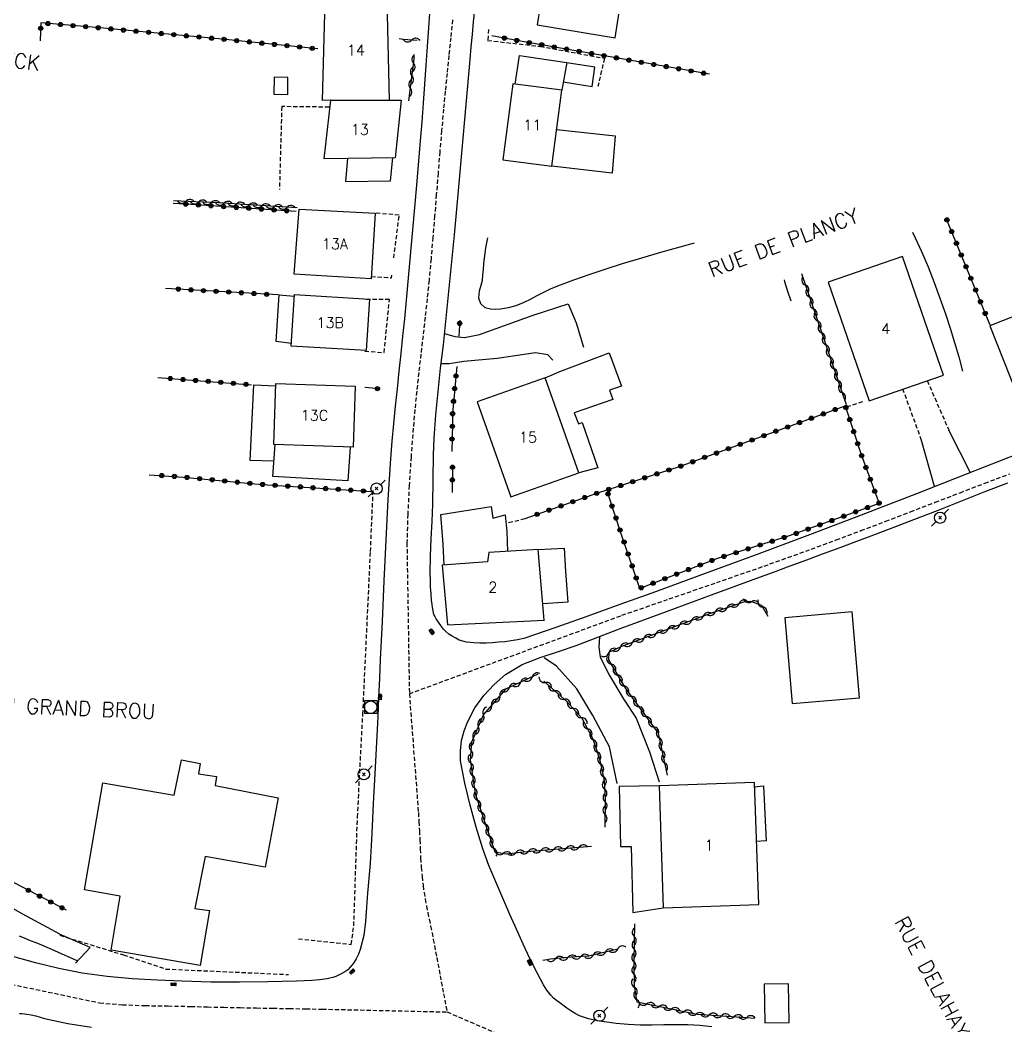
# Model space of a CAD drawing. Header units: millimetres. Extents: x 176000 to 177001, y 163000 to 164001.
# Drawn here: x 176378.6 to 176495.6, y 163298.6 to 163417.9 of the extents above; entities that cross this region are included whole.
import ezdxf
from ezdxf.enums import TextEntityAlignment as Align

# ---------------------------------------------------------------- set-up
doc = ezdxf.new("R2010")
doc.units = ezdxf.units.MM
doc.linetypes.add('DASHED', pattern=[0.75, 0.5, -0.25])
doc.layers.get('0').update_dxf_attribs({"linetype": 'CONTINUOUS'})
for name, color, linetype in [('W0001', 6, 'DASHED'), ('W0008', 7, 'CONTINUOUS'), ('W0014', 7, 'CONTINUOUS'), ('W0017', 7, 'CONTINUOUS'), ('W0101', 7, 'CONTINUOUS'), ('W0104', 1, 'CONTINUOUS'), ('W0112', 1, 'DASHED'), ('W0120', 7, 'CONTINUOUS'), ('W0300', 7, 'CONTINUOUS'), ('W0310', 3, 'CONTINUOUS'), ('W0322', 7, 'CONTINUOUS'), ('W0323', 7, 'CONTINUOUS'), ('W0401', 7, 'CONTINUOUS'), ('W0420', 7, 'CONTINUOUS'), ('W0473', 7, 'CONTINUOUS'), ('W0510', 5, 'CONTINUOUS'), ('W0989', 7, 'CONTINUOUS'), ('W0991', 7, 'CONTINUOUS'), ('W1102', 7, 'CONTINUOUS')]:
    doc.layers.add(name, color=color, linetype=linetype)
doc.styles.get("Standard").update_dxf_attribs({"font": 'romans.shx', "width": 0.85})

# ---------------------------------------------------------------- blocks, each defined once
blk = doc.blocks.new('T401')
for p, q in [((-0.3, 0.3), (0, 0.3)), ((-0.3, -0.25), (-0.3, 0.3)), ((-0.3, 0.15), (0, 0.15)), ((-0.3, 0), (0, 0)), ((0, 0.3), (0, -0.25)), ((-0.3, -0.15), (0, -0.15)), ((-0.3, -0.25), (-0.3, -0.3)), ((-0.3, -0.3), (0, -0.3)), ((0, -0.3), (0, -0.25))]:
    blk.add_line(p, q)
blk = doc.blocks.new('T473')
for p, q in [((-0.166667, 0.166667), (0.166667, -0.166667)), ((-0.166667, -0.166667), (0.166667, 0.166667)), ((0.500001, 0.500001), (1.000002, 1.000002)), ((-1.000002, -1.000002), (-0.500001, -0.500001))]:
    blk.add_line(p, q)
blk.add_ellipse((0, 0), major_axis=(0.471405, 0.471405), ratio=1, start_param=5.4977871438, end_param=11.780972451)
blk = doc.blocks.new('T420')
for p, q in [((0.75, 0.75), (-0.75, 0.75)), ((-0.75, 0.75), (-0.75, -0.75)), ((0.75, 0.75), (0.75, -0.75)), ((0.75, -0.75), (-0.75, -0.75))]:
    blk.add_line(p, q)
blk.add_ellipse((0, 0), major_axis=(-0.53, 0.53), ratio=1, start_param=3.926991, end_param=10.210176)
blk = doc.blocks.new('t310o')
at = {"color": 0, "linetype": 'Continuous'}
for centre, start, end in [((-0.5, 0.38), 216.8699, 323.1304), ((0.5, -0.37), 36.8699, 143.1303)]:
    blk.add_arc(centre, 0.625, start, end, dxfattribs=at)
blk = doc.blocks.new('t323o')
at = {"color": 0, "linetype": 'Continuous'}
for radius in [0.25, 0.15]:
    blk.add_circle((0, 0), radius, dxfattribs=at)
blk = doc.blocks.new('t322o')
at = {"color": 0, "linetype": 'Continuous'}
for radius in [0.25, 0.15]:
    blk.add_circle((0, 0), radius, dxfattribs=at)

msp = doc.modelspace()

# ---------------------------------------------------------------- linework, layer by layer
at = {"layer": 'W0001'}
for points in [[(176429.92, 163417.95), (176429.7, 163415.83), (176429.48, 163413.71), (176429.26, 163411.6), (176429.05, 163409.48), (176428.84, 163407.36), (176428.62, 163404.82), (176428.4, 163402.29), (176428.19, 163399.75), (176427.99, 163397.21), (176427.79, 163394.67), (176427.58, 163392.13), (176427.36, 163389.59), (176427.13, 163387.05), (176426.9, 163384.85), (176426.66, 163382.66), (176426.41, 163380.47), (176426.16, 163378.28), (176425.9, 163376.09), (176425.66, 163373.89), (176425.44, 163371.7), (176425.25, 163369.5), (176424.99, 163366.1), (176424.77, 163362.7), (176424.6, 163359.29), (176424.5, 163355.89), (176424.79, 163337.99)], [(176424.79, 163337.99), (176450.01, 163347.29), (176455.63, 163349.24), (176461.26, 163351.18), (176466.88, 163353.13), (176472.48, 163355.14), (176475.43, 163356.23), (176478.38, 163357.34), (176481.32, 163358.45), (176484.26, 163359.58), (176487.2, 163360.71), (176490.14, 163361.84), (176493.08, 163362.97), (176496.03, 163364.08)], [(176424.79, 163337.99), (176425.86, 163323.89), (176425.93, 163322.81), (176425.98, 163321.72), (176426.03, 163320.64), (176426.08, 163319.55), (176426.13, 163318.47), (176426.21, 163317.38), (176426.3, 163316.3), (176426.42, 163315.22), (176426.53, 163314.41), (176426.67, 163313.61), (176426.82, 163312.81), (176426.98, 163312.01), (176427.14, 163311.22), (176427.31, 163310.42), (176427.48, 163309.63), (176427.63, 163308.83), (176428.04, 163306.68), (176428.44, 163304.53), (176428.85, 163302.38), (176429.26, 163300.23)], [(176376.8, 163303.67), (176388.03, 163301.31), (176390.74, 163301.08), (176393.45, 163300.98), (176396.16, 163300.94), (176398.87, 163300.88), (176400.82, 163300.82), (176402.76, 163300.78), (176404.71, 163300.74), (176406.66, 163300.7), (176408.61, 163300.67), (176410.55, 163300.63), (176412.5, 163300.6), (176414.45, 163300.56), (176429.26, 163300.23)], [(176429.26, 163300.23), (176443.13, 163294.28)]]:
    msp.add_lwpolyline(points, dxfattribs=at)
at = {"layer": 'W0008'}
for points in [[(176427.23, 163419.27), (176427.06, 163417.04), (176426.89, 163414.8), (176426.74, 163412.56), (176426.58, 163410.32), (176426.42, 163408.08), (176426.26, 163405.84), (176426.08, 163403.6), (176425.63, 163398.32), (176425.17, 163393.05), (176424.69, 163387.77), (176424.2, 163382.49), (176423.99, 163380.42), (176423.78, 163378.34), (176423.56, 163376.26), (176423.34, 163374.18), (176423.12, 163372.11), (176422.91, 163370.03), (176422.72, 163367.95), (176422.56, 163365.87), (176422.24, 163361.04), (176421.99, 163356.21), (176421.78, 163351.38), (176421.55, 163346.55), (176421.44, 163344.29), (176421.33, 163342.04), (176421.23, 163339.78), (176421.13, 163337.52), (176421.03, 163335.27), (176420.92, 163333.01), (176420.81, 163330.75), (176420.69, 163328.5), (176420.51, 163324.95), (176420.33, 163321.4), (176420.12, 163317.86), (176419.83, 163314.32), (176419.7, 163312.65), (176419.59, 163310.97), (176419.38, 163309.29), (176418.97, 163307.64), (176418.75, 163307.08), (176418.49, 163306.53), (176418.16, 163306.01), (176417.78, 163305.53), (176417.47, 163305.24), (176417.12, 163305), (176416.76, 163304.79), (176416.38, 163304.6), (176416.05, 163304.45), (176415.72, 163304.33), (176415.37, 163304.23), (176415.02, 163304.15), (176414.12, 163304.02), (176413.21, 163303.95), (176412.31, 163303.92), (176411.4, 163303.89), (176408.01, 163303.8), (176404.62, 163303.75), (176401.23, 163303.77), (176397.84, 163303.86), (176394.87, 163303.99), (176391.89, 163304.16), (176388.92, 163304.42), (176385.96, 163304.84), (176383.19, 163305.38), (176380.44, 163306.04), (176377.72, 163306.82)], [(176438.38, 163344.52), (176437.63, 163344.38), (176436.88, 163344.26), (176436.13, 163344.16), (176435.37, 163344.09), (176434.64, 163344.03), (176433.91, 163343.99), (176433.17, 163343.98), (176432.44, 163344.01), (176432, 163344.06), (176431.57, 163344.12), (176431.14, 163344.22), (176430.72, 163344.36), (176430.29, 163344.56), (176429.87, 163344.8), (176429.48, 163345.07), (176429.12, 163345.38), (176428.89, 163345.6), (176428.69, 163345.85), (176428.51, 163346.1), (176428.33, 163346.36), (176428.15, 163346.61), (176427.99, 163346.86), (176427.84, 163347.12), (176427.71, 163347.4), (176427.6, 163347.81), (176427.52, 163348.22), (176427.48, 163348.63), (176427.43, 163349.04), (176427.36, 163349.85), (176427.31, 163350.67), (176427.28, 163351.48), (176427.26, 163352.3), (176427.29, 163354.34), (176427.38, 163356.38), (176427.48, 163358.42), (176427.57, 163360.46), (176427.59, 163361.44), (176427.61, 163362.42), (176427.62, 163363.4), (176427.63, 163364.38), (176427.64, 163365.36), (176427.67, 163366.35), (176427.7, 163367.33), (176427.75, 163368.31), (176427.95, 163371.09), (176428.2, 163373.86), (176428.49, 163376.63), (176428.85, 163379.39)], [(176497.03, 163366.45), (176491, 163364.07), (176484.97, 163361.7), (176478.92, 163359.37), (176472.59, 163356.97), (176466.26, 163354.6), (176459.91, 163352.26), (176453.55, 163349.93), (176449.77, 163348.56), (176445.98, 163347.2), (176442.18, 163345.85), (176438.38, 163344.52)], [(176430.84, 163330.03), (176430.84, 163331.23), (176430.99, 163332.42), (176431.28, 163333.59), (176431.72, 163334.71), (176432.57, 163336.3), (176433.62, 163337.77), (176434.84, 163339.1), (176436.21, 163340.27), (176438.18, 163341.44), (176440.32, 163342.29), (176442.49, 163342.98), (176444.59, 163343.72), (176449.93, 163345.76), (176455.29, 163347.75), (176460.65, 163349.71), (176466.01, 163351.69), (176468, 163352.42), (176469.98, 163353.16), (176471.96, 163353.89), (176473.95, 163354.62), (176475.93, 163355.35), (176477.91, 163356.09), (176479.89, 163356.83), (176481.87, 163357.58), (176484.67, 163358.65), (176487.46, 163359.74), (176490.24, 163360.83), (176493.02, 163361.93), (176495.81, 163363.03)], [(176460.69, 163298.45), (176459.28, 163298.61), (176457.85, 163298.68), (176456.43, 163298.7), (176455, 163298.69), (176453.58, 163298.67), (176452.16, 163298.67), (176450.74, 163298.73), (176449.32, 163298.86), (176448.22, 163299), (176447.13, 163299.17), (176446.04, 163299.41), (176444.98, 163299.77), (176444.45, 163300.03), (176443.96, 163300.34), (176443.48, 163300.68), (176443.02, 163301.03), (176442.64, 163301.3), (176442.27, 163301.58), (176441.91, 163301.87), (176441.58, 163302.21), (176441.12, 163302.81), (176440.71, 163303.45), (176440.35, 163304.12), (176439.99, 163304.78), (176439.11, 163306.5), (176438.29, 163308.26), (176437.51, 163310.03), (176436.73, 163311.8), (176435.88, 163313.72), (176435.04, 163315.65), (176434.24, 163317.59), (176433.52, 163319.57), (176432.72, 163322.15), (176432, 163324.75), (176431.37, 163327.38), (176430.84, 163330.03)], [(176378.52, 163300.04), (176378.81, 163300.03), (176379.1, 163300), (176379.39, 163299.97), (176379.92, 163299.87), (176380.45, 163299.75), (176380.97, 163299.61), (176381.48, 163299.43)]]:
    msp.add_lwpolyline(points, dxfattribs=at)
at = {"layer": 'W0014'}
for points in [[(176428.85, 163379.39), (176429.29, 163383.74), (176429.72, 163388.09), (176430.14, 163392.44), (176430.54, 163396.79), (176432, 163413.26), (176432.13, 163414.74), (176432.27, 163416.22), (176432.42, 163417.7), (176432.57, 163419.18)], [(176381.48, 163299.43), (176384.26, 163298.87), (176387.05, 163298.42)]]:
    msp.add_lwpolyline(points, dxfattribs=at)
at = {"layer": 'W0017'}
for points in [[(176428.97, 163380.72), (176430.17, 163380.38), (176431.35, 163380.27), (176433.12, 163380.63), (176439.48, 163382.92), (176443.62, 163384.24)], [(176443.62, 163384.24), (176444.6, 163382), (176445.45, 163379.1)], [(176441.81, 163377.57), (176441.24, 163378.19), (176439.74, 163378.42), (176435.2, 163377.78), (176431.24, 163377.42), (176429.52, 163377.14), (176428.62, 163377.15)], [(176488.77, 163369.3), (176491.36, 163364.23)], [(176487.1, 163362.56), (176485.58, 163368.04)], [(176447.37, 163344.75), (176447.27, 163343.52), (176447.42, 163342.35), (176448.44, 163340.35), (176450.25, 163337.31), (176451.69, 163335.08), (176453.27, 163331.11), (176454.44, 163327.55)], [(176449.46, 163327.35), (176448.55, 163331.67), (176446.55, 163335.4), (176444.67, 163338.57), (176442.27, 163341.27), (176440.77, 163342.25)]]:
    msp.add_lwpolyline(points, dxfattribs=at)
at = {"layer": 'W0101'}
for points in [[(176442.53, 163427.84), (176441.49, 163421.7), (176440.65, 163421.84), (176439.95, 163417.37), (176449.2, 163415.82), (176450.88, 163426.51)], [(176437.07, 163410.36), (176435.9, 163401.33), (176441.71, 163400.58), (176442.87, 163409.62)], [(176420.73, 163395.01), (176420.26, 163387.22), (176411.13, 163387.79), (176411.72, 163395.5)], [(176474.48, 163386.83), (176479.34, 163372.75), (176488.16, 163375.8), (176483.3, 163389.88)], [(176419.67, 163378.7), (176410.77, 163379.24), (176411.14, 163385.35), (176420.04, 163384.81)], [(176493.68, 163381.64), (176496.93, 163373.46), (176502.93, 163375.85), (176499.68, 163384.02)], [(176432.84, 163372.62), (176436.82, 163361.36), (176444.9, 163364.21), (176440.92, 163375.47)], [(176418.36, 163374.49), (176418.12, 163367.24), (176408.69, 163367.55), (176408.93, 163374.8)], [(176454.42, 163327.06), (176454.92, 163312.59), (176466.26, 163312.99), (176465.75, 163327.46)]]:
    msp.add_lwpolyline(points, close=True, dxfattribs=at)
for points in [[(176415.45, 163408.41), (176414.5, 163408.39), (176414.79, 163420.2), (176422.12, 163420.31), (176422.39, 163408.42), (176422.38, 163408.42)], [(176423.11, 163401.58), (176414.69, 163401.44), (176415.46, 163408.42), (176415.45, 163408.41)], [(176422.38, 163408.42), (176423.8, 163408.42), (176423.11, 163401.58)], [(176440.78, 163346.73), (176440.08, 163355.09), (176434.21, 163354.73), (176434.06, 163353.63), (176428.69, 163353.24)], [(176428.69, 163353.24), (176429.3, 163346.15), (176440.84, 163346.73)]]:
    msp.add_lwpolyline(points, dxfattribs=at)
at = {"layer": 'W0104'}
for points in [[(176437.33, 163410.33), (176437.85, 163413.73), (176443.49, 163412.9), (176442.87, 163409.61)], [(176443.06, 163410.61), (176446.48, 163410.03), (176446.81, 163412.34), (176443.48, 163412.85)], [(176442.27, 163404.93), (176449.21, 163404.18), (176448.86, 163399.76), (176441.71, 163400.58)], [(176417.43, 163401.49), (176417.23, 163398.75), (176422.56, 163398.85), (176422.84, 163401.57)], [(176410.79, 163379.56), (176409, 163379.77), (176409.35, 163385.33), (176411.12, 163385.15)], [(176440.92, 163375.48), (176442.66, 163376.24), (176448.49, 163378.45), (176449.97, 163374.49), (176448.53, 163374.02), (176448.95, 163372.9), (176444.36, 163371.3), (176444.85, 163370.02), (176445.28, 163370.18), (176447.17, 163364.78), (176444.9, 163364.21)], [(176408.71, 163365.58), (176405.88, 163365.66), (176406.33, 163374.64), (176408.92, 163374.53)], [(176417.76, 163367.25), (176417.47, 163363.24), (176408.57, 163363.77), (176408.86, 163367.55)], [(176428.94, 163353.26), (176428.79, 163355.72), (176428.51, 163359.24), (176434.49, 163360.22), (176434.69, 163358.83), (176436.15, 163359.23), (176436.35, 163357.24), (176436.45, 163354.87)], [(176440.08, 163355.09), (176443.17, 163355.25), (176443.32, 163352.49), (176443.32, 163352.5), (176443.6, 163348.85), (176440.62, 163348.64)], [(176454.42, 163327.06), (176449.68, 163326.98), (176449.83, 163319.87), (176451.13, 163319.85), (176451.32, 163312.01), (176454.92, 163312.59)], [(176465.66, 163326.95), (176466.82, 163327.04), (176467.13, 163320.51), (176467.13, 163320.52), (176465.91, 163320.47)]]:
    msp.add_lwpolyline(points, dxfattribs=at)
for points in [[(176408.73, 163411.13), (176408.7, 163409.12), (176410.35, 163409.1), (176410.38, 163411.11)], [(176469.33, 163347.01), (176470.21, 163336.82), (176478.21, 163337.51), (176477.32, 163347.71)], [(176399.97, 163305.73), (176389.4, 163307.55), (176390.46, 163313.98), (176386.23, 163314.71), (176388.41, 163327.4), (176396.87, 163325.95), (176397.73, 163330.15), (176399.95, 163329.7), (176399.76, 163328.48), (176401.9, 163328.18), (176401.75, 163327.08), (176401.75, 163327.1), (176409.24, 163325.64), (176407.67, 163317.41), (176400.57, 163318.68), (176400.57, 163318.68), (176399.34, 163312.51), (176401.08, 163312.25)], [(176399.97, 163305.73), (176389.4, 163307.55), (176390.46, 163313.98), (176386.23, 163314.71), (176388.41, 163327.4), (176396.87, 163325.95), (176397.73, 163330.15), (176399.95, 163329.7), (176399.76, 163328.48), (176401.9, 163328.18), (176401.75, 163327.08), (176401.75, 163327.1), (176409.24, 163325.64), (176407.67, 163317.41), (176400.57, 163318.68), (176400.57, 163318.68), (176399.34, 163312.51), (176401.08, 163312.25)], [(176466.89, 163303.53), (176466.97, 163298.94), (176469.86, 163298.98), (176469.79, 163303.58)]]:
    msp.add_lwpolyline(points, close=True, dxfattribs=at)
at = {"layer": 'W0112'}
for points in [[(176434.2, 163416.81), (176434.08, 163415.5), (176440.32, 163414.81), (176447.93, 163413.39), (176447.17, 163410.05)], [(176415.26, 163407.59), (176409.64, 163407.66), (176409.37, 163397.82)], [(176422.94, 163389.69), (176423.58, 163394.77), (176420.73, 163395.01)], [(176420.27, 163387.51), (176422.68, 163387.33), (176422.72, 163387.66)], [(176419.5, 163378.63), (176421.79, 163378.47), (176422.43, 163384.77), (176419.69, 163384.77)], [(176486.24, 163375.14), (176488.79, 163369.3)], [(176485.58, 163368.04), (176483.36, 163374.14)], [(176476.71, 163372.03), (176478.59, 163372.65)], [(176411.63, 163308.9), (176417.89, 163308.24), (176418.2, 163310.44), (176418.63, 163323.32), (176419.27, 163335.53), (176420.18, 163354.85), (176420.5, 163362.28)], [(176436.57, 163358.29), (176438.54, 163358.78)], [(176383.32, 163309.32), (176390.87, 163307), (176395.88, 163305.32), (176410.44, 163304.67)]]:
    msp.add_lwpolyline(points, dxfattribs=at)
at = {"layer": 'W0120'}
msp.add_lwpolyline([(176385.17, 163306.01), (176386.92, 163307.89), (176383.28, 163309.44)], dxfattribs=at)
at = {"layer": 'W0300'}
for points in [[(176484.49, 163392.77), (176484.83, 163392.09), (176485.58, 163390.48), (176486.35, 163388.65), (176487.07, 163386.79), (176487.75, 163384.93), (176488.4, 163383.05), (176488.96, 163381.37), (176489.49, 163379.68), (176489.98, 163377.97), (176490.45, 163376.26)], [(176434.08, 163392.1), (176433.95, 163391.49), (176433.84, 163390.89), (176433.74, 163390.27), (176433.65, 163389.66), (176433.58, 163389), (176433.53, 163388.34), (176433.48, 163387.67), (176433.43, 163387.01), (176433.29, 163386.43), (176433.06, 163385.75), (176432.98, 163384.98), (176433.23, 163384.28), (176433.76, 163383.83), (176434.41, 163383.64), (176435.05, 163383.63), (176435.62, 163383.67), (176436.55, 163383.81), (176437.45, 163384.06), (176438.32, 163384.4), (176439.15, 163384.8), (176439.95, 163385.23), (176440.74, 163385.65), (176441.55, 163386.05), (176442.39, 163386.4), (176444.3, 163387.1), (176446.23, 163387.76), (176448.16, 163388.41), (176450.1, 163389.03), (176452.36, 163389.72), (176454.63, 163390.37), (176456.91, 163391.02), (176458.61, 163391.5)], [(176469.26, 163387.1), (176469.32, 163386.89), (176469.68, 163385.74), (176470.05, 163384.6)]]:
    msp.add_lwpolyline(points, dxfattribs=at)
at = {"layer": 'W0310'}
for points in [[(176425.7, 163415.51), (176424.05, 163415.61), (176423.57, 163415.7)], [(176424.73, 163408.34), (176425.38, 163413.61)], [(176411.48, 163395.63), (176402.14, 163396.24), (176396.79, 163396.47)], [(176471.31, 163387.86), (176476.62, 163372.29)], [(176467.35, 163347.14), (176466.61, 163348.45), (176465.31, 163348.92), (176464.43, 163348.87), (176460.41, 163347.46), (176449.96, 163343.58), (176448.45, 163342.87), (176448.44, 163342.02), (176450.45, 163338.6), (176454.33, 163333.3), (176455.39, 163328.33)], [(176440.05, 163340.3), (176436.21, 163338.52), (176433.59, 163335.51), (176432.18, 163332.23), (176432.02, 163330.15), (176432.6, 163326.16), (176433.85, 163322.36), (176434.92, 163319.22), (176436.27, 163318.99), (176438.72, 163319.26), (176446.4, 163319.89)], [(176440.73, 163339.48), (176443.46, 163337.07), (176445.27, 163335.08), (176446.58, 163332.64), (176447.36, 163330.26), (176447.91, 163327.67), (176448.02, 163325.41), (176447.98, 163322.17)], [(176451.49, 163310.68), (176451.43, 163306.2), (176451.45, 163303.34), (176451.8, 163301.42), (176454.1, 163300.95), (176458.93, 163299.96), (176464.78, 163299.58), (176465.71, 163299.49)], [(176449.54, 163307.69), (176446.05, 163306.85), (176443.96, 163306.71), (176441.54, 163306.48), (176440.64, 163306.33)]]:
    msp.add_lwpolyline(points, dxfattribs=at)
at = {"layer": 'W0322'}
msp.add_lwpolyline([(176384.12, 163312.29), (176373.62, 163317.78), (176360.39, 163325.52), (176347.85, 163337.18), (176336.51, 163349.2), (176325.59, 163359.37), (176316.94, 163366.7), (176309.61, 163371.59), (176299.66, 163377.64), (176298.58, 163378.26), (176298.51, 163378.82), (176298.64, 163379.57)], dxfattribs=at)
at = {"layer": 'W0323'}
for points in [[(176413.92, 163414.51), (176402.57, 163415.66), (176387.63, 163417.03), (176381.04, 163417.59), (176380.99, 163415.44)], [(176460.39, 163411.5), (176437.74, 163415.47), (176434.59, 163416.05)], [(176411.35, 163395.21), (176398.88, 163396.05), (176396.76, 163396.17)], [(176493.7, 163381.72), (176488.55, 163394.28)], [(176409.27, 163385.3), (176395.87, 163386.08)], [(176430.78, 163382.33), (176430.66, 163380.42)], [(176430.43, 163376.81), (176429.93, 163371.69), (176429.82, 163366.71)], [(176394.94, 163375.5), (176406.04, 163374.65)], [(176421.23, 163374.17), (176419.51, 163374.34)], [(176438.53, 163358.78), (176447.14, 163361.81), (176456.83, 163364.93), (176476.52, 163372.15), (176478.41, 163366.36), (176480.54, 163360.57), (176469.87, 163356.71), (176461.25, 163354.01), (176452.13, 163350.49), (176449.94, 163356.97), (176448.29, 163361.89)], [(176429.91, 163365.03), (176429.88, 163361.86)], [(176393.92, 163363.98), (176397.95, 163363.69), (176407.31, 163362.82), (176420.38, 163361.98)]]:
    msp.add_lwpolyline(points, dxfattribs=at)
at = {"layer": 'W0510'}
for points in [[(176383.32, 163309.46), (176378.83, 163311.88), (176374.4, 163314.42)], [(176378.49, 163309.24), (176379.15, 163308.97), (176379.81, 163308.71), (176380.47, 163308.45), (176381.13, 163308.19), (176381.78, 163307.91), (176382.67, 163307.52), (176383.56, 163307.13), (176384.44, 163306.74), (176385.32, 163306.33)]]:
    msp.add_lwpolyline(points, dxfattribs=at)
at = {"layer": 'W1102'}
msp.add_lwpolyline([(176415.46, 163408.42), (176422.38, 163408.42)], dxfattribs=at)

# ---------------------------------------------------------------- block references
at = {"layer": 'W0310'}
for p, rotation in [((176425.06, 163415.55), 176.5275720174606), ((176425.28, 163412.81), 82.98745419004224), ((176425.1, 163411.32), 82.98745419004224), ((176424.91, 163409.83), 82.98745419004224), ((176398.29, 163396.41), 177.453277206631), ((176399.79, 163396.34), 177.453277206631), ((176401.28, 163396.27), 177.453277206631), ((176402.78, 163396.19), 176.3003382346569), ((176404.28, 163396.1), 176.3003382346569), ((176405.78, 163396), 176.3003382346569), ((176407.27, 163395.9), 176.3003382346569), ((176408.77, 163395.81), 176.3003382346569), ((176410.27, 163395.71), 176.3003382346569), ((176471.78, 163386.48), 288.8338137949065), ((176472.26, 163385.07), 288.8338137949065), ((176472.74, 163383.65), 288.8338137949065), ((176473.23, 163382.23), 288.8338137949065), ((176473.71, 163380.81), 288.8338137949065), ((176474.2, 163379.39), 288.8338137949065), ((176474.68, 163377.97), 288.8338137949065), ((176475.17, 163376.55), 288.8338137949065), ((176475.65, 163375.13), 288.8338137949065), ((176476.13, 163373.71), 288.8338137949065), ((176463.92, 163348.69), 199.2487182898335), ((176465.38, 163348.9), 159.8507474957488), ((176466.7, 163348.28), 119.603701017691), ((176461.08, 163347.7), 199.2487182898335), ((176462.5, 163348.19), 199.2487182898335), ((176458.27, 163346.67), 200.4032744790841), ((176459.67, 163347.19), 200.4032744790841), ((176454.05, 163345.1), 200.4032744790841), ((176455.46, 163345.62), 200.4032744790841), ((176456.86, 163346.14), 200.4032744790841), ((176451.24, 163344.05), 200.4032744790841), ((176452.64, 163344.57), 200.4032744790841), ((176448.48, 163342.89), 204.9590481876336), ((176449.84, 163343.52), 204.9590481876336), ((176448.75, 163341.49), 300.4508955761546), ((176449.51, 163340.2), 300.4508955761546), ((176437.99, 163339.34), 204.8924799809108), ((176439.35, 163339.97), 204.8924799809108), ((176440.92, 163339.32), 318.5666072104138), ((176450.27, 163338.9), 300.4508955761546), ((176435.53, 163337.74), 228.8086740303175), ((176436.63, 163338.71), 204.8924799809108), ((176442.04, 163338.32), 318.5666072104138), ((176451.13, 163337.67), 306.1581854399187), ((176434.54, 163336.61), 228.8086740303175), ((176443.17, 163337.33), 318.5666072104138), ((176452.01, 163336.46), 306.1581854399187), ((176433.57, 163335.47), 246.7697741712825), ((176444.21, 163336.25), 312.2378055877055), ((176445.22, 163335.14), 312.2378055877055), ((176452.9, 163335.25), 306.1581854399187), ((176432.98, 163334.09), 246.7697741712825), ((176453.78, 163334.04), 306.1581854399187), ((176432.38, 163332.71), 246.7697741712825), ((176445.94, 163333.83), 298.2825786153518), ((176454.45, 163332.73), 282.04434008108), ((176446.63, 163332.5), 288.0883186404749), ((176432.1, 163331.26), 265.6118018480591), ((176447.09, 163331.07), 288.0883186404749), ((176454.76, 163331.26), 282.04434008108), ((176432.07, 163329.77), 278.2285866011065), ((176447.49, 163329.63), 281.9042657155517), ((176455.07, 163329.8), 282.04434008108), ((176432.29, 163328.28), 278.2285866011065), ((176447.8, 163328.16), 281.9042657155517), ((176432.5, 163326.8), 278.2285866011065), ((176447.95, 163326.67), 272.8205473885098), ((176432.86, 163325.35), 288.2809769755315), ((176448.01, 163325.17), 269.3451184668555), ((176433.34, 163323.92), 288.2809769755315), ((176448, 163323.67), 269.3451184668555), ((176433.81, 163322.5), 288.2809769755315), ((176434.29, 163321.08), 288.8120690841318), ((176434.77, 163319.66), 288.8120690841318), ((176435.95, 163319.05), 350.2218504502073), ((176437.43, 163319.12), 6.263208928327455), ((176438.93, 163319.28), 4.675935313911055), ((176440.42, 163319.4), 4.675935313911055), ((176441.92, 163319.52), 4.675935313911055), ((176443.41, 163319.64), 4.675935313911055), ((176444.91, 163319.76), 4.675935313911055), ((176451.47, 163309.18), 269.1682010222169), ((176451.45, 163307.68), 269.1682010222169), ((176446.59, 163306.98), 193.5704343850678), ((176448.05, 163307.33), 193.5704343850678), ((176449.51, 163307.69), 193.5704343850678), ((176442.12, 163306.53), 185.527540151568), ((176443.61, 163306.68), 185.527540151568), ((176445.11, 163306.79), 183.8195151682417), ((176451.43, 163306.18), 270.4804564910271), ((176451.44, 163304.68), 270.4804564910271), ((176451.48, 163303.18), 280.2340008353214), ((176451.75, 163301.71), 280.2340008353214), ((176452.98, 163301.18), 348.5367168592193), ((176454.45, 163300.88), 348.42152397347), ((176455.92, 163300.58), 348.42152397347), ((176457.39, 163300.28), 348.42152397347), ((176458.86, 163299.98), 348.42152397347), ((176460.36, 163299.87), 356.3016898241331), ((176461.85, 163299.77), 356.3016898241331), ((176463.35, 163299.68), 356.3016898241331), ((176464.85, 163299.58), 354.4487316143749)]:
    msp.add_blockref('t310o', p, dxfattribs=dict(at, rotation=rotation))
at = {"layer": 'W0322', "rotation": 152.4013407762571}
for p in [(176379.58, 163314.66), (176380.91, 163313.97), (176382.24, 163313.27), (176383.57, 163312.58)]:
    msp.add_blockref('t322o', p, dxfattribs=at)
at = {"layer": 'W0323'}
for p, rotation in [((176381.03, 163416.94), 268.6294807011213), ((176381.9, 163417.51), 175.1737171757677), ((176383.39, 163417.39), 175.1737171757677), ((176384.88, 163417.26), 175.1737171757677), ((176386.38, 163417.14), 175.1737171757677), ((176387.87, 163417.01), 174.7595759509055), ((176389.37, 163416.87), 174.7595759509055), ((176390.86, 163416.73), 174.7595759509055), ((176392.35, 163416.6), 174.7595759509055), ((176393.85, 163416.46), 174.7595759509055), ((176395.34, 163416.32), 174.7595759509055), ((176396.84, 163416.19), 174.7595759509055), ((176398.33, 163416.05), 174.7595759509055), ((176399.82, 163415.91), 174.7595759509055), ((176401.32, 163415.77), 174.7595759509055), ((176436.07, 163415.78), 169.5287221062282), ((176402.81, 163415.64), 174.2009774970649), ((176404.3, 163415.48), 174.2009774970649), ((176405.8, 163415.33), 174.2009774970649), ((176407.29, 163415.18), 174.2009774970649), ((176408.78, 163415.03), 174.2009774970649), ((176410.27, 163414.88), 174.2009774970649), ((176411.76, 163414.73), 174.2009774970649), ((176413.26, 163414.57), 174.2009774970649), ((176437.54, 163415.5), 169.5287221062282), ((176439.02, 163415.24), 170.0604031161236), ((176440.5, 163414.99), 170.0604031161236), ((176441.98, 163414.73), 170.0604031161236), ((176443.45, 163414.47), 170.0604031161236), ((176444.93, 163414.21), 170.0604031161236), ((176446.41, 163413.95), 170.0604031161236), ((176447.89, 163413.69), 170.0604031161236), ((176449.36, 163413.43), 170.0604031161236), ((176450.84, 163413.17), 170.0604031161236), ((176452.32, 163412.91), 170.0604031161236), ((176453.8, 163412.65), 170.0604031161236), ((176455.27, 163412.4), 170.0604031161236), ((176456.75, 163412.14), 170.0604031161236), ((176458.23, 163411.88), 170.0604031161236), ((176459.71, 163411.62), 170.0604031161236), ((176398.26, 163396.08), 176.8246967253933), ((176399.76, 163395.99), 176.1590833080439), ((176401.25, 163395.89), 176.1590833080439), ((176402.75, 163395.79), 176.1590833080439), ((176404.25, 163395.69), 176.1590833080439), ((176405.74, 163395.59), 176.1590833080439), ((176407.24, 163395.49), 176.1590833080439), ((176408.74, 163395.39), 176.1590833080439), ((176410.23, 163395.29), 176.1590833080439), ((176488.58, 163394.21), 112.2933149346949), ((176489.14, 163392.83), 112.2933149346949), ((176489.71, 163391.44), 112.2933149346949), ((176490.28, 163390.05), 112.2933149346949), ((176490.85, 163388.66), 112.2933149346949), ((176491.42, 163387.27), 112.2933149346949), ((176397.37, 163386), 176.6377801606986), ((176398.87, 163385.91), 176.6377801606986), ((176491.99, 163385.89), 112.2933149346949), ((176400.36, 163385.82), 176.6377801606986), ((176401.86, 163385.73), 176.6377801606986), ((176403.36, 163385.65), 176.6377801606986), ((176404.85, 163385.56), 176.6377801606986), ((176406.35, 163385.47), 176.6377801606986), ((176407.85, 163385.38), 176.6377801606986), ((176492.56, 163384.5), 112.2933149346949), ((176493.13, 163383.11), 112.2933149346949), ((176430.76, 163381.92), 266.2679505636528), ((176396.43, 163375.39), 355.6258713264403), ((176397.93, 163375.27), 355.6258713264403), ((176399.42, 163375.16), 355.6258713264403), ((176430.32, 163375.69), 264.4899811648032), ((176400.92, 163375.05), 355.6258713264403), ((176402.41, 163374.93), 355.6258713264403), ((176403.91, 163374.82), 355.6258713264403), ((176405.4, 163374.7), 355.6258713264403), ((176421, 163374.19), 174.2201134518848), ((176430.17, 163374.2), 264.4899811648032), ((176430.03, 163372.7), 264.4899811648032), ((176475.32, 163371.71), 20.15186468508967), ((176476.59, 163371.94), 288.0929329195358), ((176429.92, 163371.21), 268.6648367826248), ((176472.5, 163370.68), 20.15186468508967), ((176473.91, 163371.19), 20.15186468508967), ((176477.05, 163370.52), 288.0929329195358), ((176429.89, 163369.71), 268.6648367826248), ((176468.28, 163369.13), 20.15186468508967), ((176469.69, 163369.64), 20.15186468508967), ((176471.09, 163370.16), 20.15186468508967), ((176429.85, 163368.21), 268.6648367826248), ((176465.46, 163368.09), 20.15186468508967), ((176466.87, 163368.61), 20.15186468508967), ((176477.52, 163369.09), 288.0929329195358), ((176462.65, 163367.06), 20.15186468508967), ((176464.05, 163367.58), 20.15186468508967), ((176477.99, 163367.66), 288.0929329195358), ((176459.83, 163366.03), 20.15186468508967), ((176461.24, 163366.54), 20.15186468508967), ((176478.46, 163366.24), 290.1720776568561), ((176429.91, 163364.86), 269.4393584350055), ((176455.59, 163364.53), 17.82424904539361), ((176457.01, 163364.99), 20.15186468508967), ((176458.42, 163365.51), 20.15186468508967), ((176478.97, 163364.83), 290.1720776568561), ((176395.41, 163363.87), 355.9040924134432), ((176396.91, 163363.77), 355.9040924134432), ((176398.4, 163363.65), 354.6752883942423), ((176399.9, 163363.51), 354.6752883942423), ((176401.39, 163363.37), 354.6752883942423), ((176402.88, 163363.23), 354.6752883942423), ((176429.89, 163363.36), 269.4393584350055), ((176452.73, 163363.61), 17.82424904539361), ((176454.16, 163364.07), 17.82424904539361), ((176479.49, 163363.42), 290.1720776568561), ((176404.38, 163363.09), 354.6752883942423), ((176405.87, 163362.95), 354.6752883942423), ((176407.37, 163362.82), 356.3093181957183), ((176408.86, 163362.72), 356.3093181957183), ((176410.36, 163362.62), 356.3093181957183), ((176411.86, 163362.53), 356.3093181957183), ((176413.35, 163362.43), 356.3093181957183), ((176414.85, 163362.33), 356.3093181957183), ((176416.35, 163362.24), 356.3093181957183), ((176417.84, 163362.14), 356.3093181957183), ((176419.34, 163362.04), 356.3093181957183), ((176448.45, 163362.23), 17.82424904539361), ((176449.88, 163362.69), 17.82424904539361), ((176451.3, 163363.15), 17.82424904539361), ((176480.01, 163362.02), 290.1720776568561), ((176444.19, 163360.77), 19.41323410226478), ((176445.61, 163361.27), 19.41323410226478), ((176447.02, 163361.77), 19.41323410226478), ((176448.36, 163361.68), 108.5397580588828), ((176441.36, 163359.77), 19.41323410226478), ((176442.78, 163360.27), 19.41323410226478), ((176448.84, 163360.25), 108.5397580588828), ((176479.16, 163360.08), 199.905878070592), ((176480.53, 163360.61), 290.1720776568561), ((176439.95, 163359.28), 19.41323410226478), ((176449.31, 163358.83), 108.5397580588828), ((176474.93, 163358.54), 199.905878070592), ((176476.34, 163359.05), 199.905878070592), ((176477.75, 163359.57), 199.905878070592), ((176449.79, 163357.41), 108.5397580588828), ((176472.11, 163357.52), 199.905878070592), ((176473.52, 163358.03), 199.905878070592), ((176467.85, 163356.08), 197.4278218108562), ((176469.28, 163356.53), 197.4278218108562), ((176470.7, 163357.01), 199.905878070592), ((176450.27, 163355.99), 108.670667197974), ((176464.99, 163355.18), 197.4278218108562), ((176466.42, 163355.63), 197.4278218108562), ((176450.75, 163354.57), 108.670667197974), ((176460.71, 163353.8), 201.0812521058259), ((176462.13, 163354.28), 197.4278218108562), ((176463.56, 163354.73), 197.4278218108562), ((176451.23, 163353.15), 108.670667197974), ((176457.91, 163352.72), 201.0812521058259), ((176459.31, 163353.26), 201.0812521058259), ((176451.71, 163351.72), 108.670667197974), ((176455.11, 163351.64), 201.0812521058259), ((176456.51, 163352.18), 201.0812521058259), ((176452.31, 163350.56), 201.0812521058259), ((176453.71, 163351.1), 201.0812521058259)]:
    msp.add_blockref('t323o', p, dxfattribs=dict(at, rotation=rotation))
at = {"layer": 'W0401'}
for p, rotation in [((176427.57, 163345.45), 35.21125439890387), ((176421.16, 163337.59), 177.4090583520477), ((176439.21, 163306.14), 26.34443942217671), ((176439.3, 163306.22), 26.34443942217671), ((176417.91, 163305.13), 133.6441977734625), ((176396.83, 163303.67), 87.64801001568244)]:
    msp.add_blockref('T401', p, dxfattribs=dict(at, rotation=rotation))
at = {"layer": 'W0420'}
msp.add_blockref('T420', (176420.2, 163336.39), dxfattribs=at)
at = {"layer": 'W0473'}
for p in [(176420.9, 163362.33), (176487.77, 163358.87), (176419.39, 163328.42), (176447.34, 163299.78)]:
    msp.add_blockref('T473', p, dxfattribs=at)

# ---------------------------------------------------------------- texts
at = {"layer": 'W0989'}
for s, rotation, p in [('RUE RYNDYCK  ', 352.7325, (176364.51, 163413.99)), ('RUE DE PLANCY', 20.5956, (176460.67, 163387.39)), ('RUE DU GRAND BROU  ', 357.5412, (176369.01, 163336.09)), ('RUE DELAHAYE  ', 298.2069, (176482.3, 163310.94))]:
    msp.add_text(s, height=1.75, rotation=rotation, dxfattribs=at).set_placement(p)
at = {"layer": 'W0991'}
for s, p in [('14', (176418.45, 163414.35)), ('13', (176418.91, 163404.93)), ('11', (176439.39, 163405.47)), ('13A', (176415.96, 163391.36)), ('13B', (176415.4, 163382.02)), ('4', (176481.32, 163381.31)), ('13C', (176413.53, 163371.02)), ('15', (176438.87, 163368.42)), ('2', (176434.69, 163350.62)), ('1', (176460.34, 163320.02))]:
    msp.add_text(s, height=1.25, dxfattribs=at).set_placement(p, align=Align.MIDDLE_CENTER)

doc.saveas('drawing.dxf')
